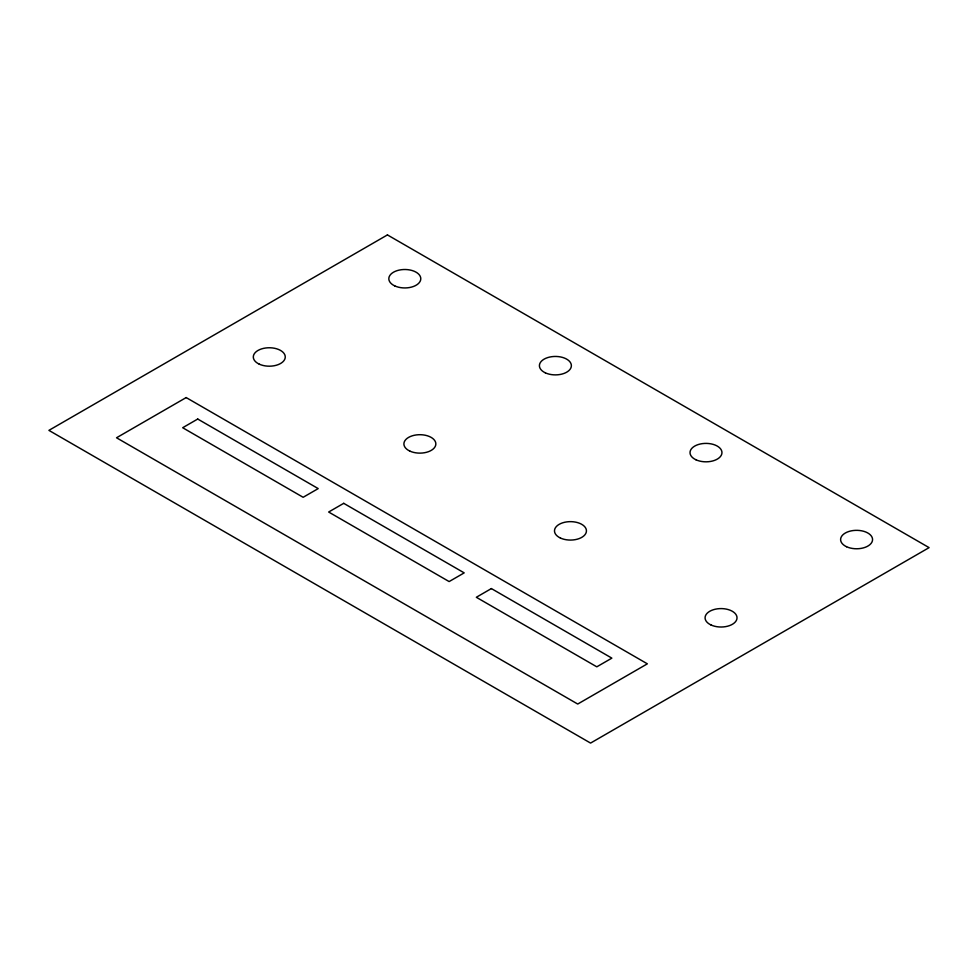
<?xml version="1.0" encoding="UTF-8"?>
<svg xmlns="http://www.w3.org/2000/svg" width="978" height="978" viewBox="0 0 978 978"><rect width="100%" height="100%" fill="white"/><g stroke="black" fill="none" stroke-linecap="round" stroke-linejoin="round"><path stroke-width="1.47" d="M387.435 234.916L48.9 430.369L590.565 743.084L929.1 547.631L387.435 234.916M186.175 397.569L116.529 437.777L577.717 704.038L647.363 663.83L186.175 397.569M197.727 419.036L182.678 427.728L303.143 497.289L318.205 488.597L197.727 419.036M343.718 503.328L328.657 512.02L449.134 581.568L464.195 572.876L343.718 503.328M491.384 588.573L476.323 597.277L596.8 666.825L611.861 658.133L491.384 588.573M394.757 285.894A15.978 9.218 0 0 0 420.589 280.173A15.978 9.218 0 0 0 399.097 270.111A15.978 9.218 0 0 0 394.757 285.894M259.219 364.134A15.978 9.218 0 0 0 285.063 358.425A15.978 9.218 0 0 0 263.571 348.364A15.978 9.218 0 0 0 259.219 364.134M409.819 451.078A15.978 9.218 0 0 0 435.65 445.369A15.978 9.218 0 0 0 414.159 435.308A15.978 9.218 0 0 0 409.819 451.078M545.345 372.838A15.978 9.218 0 0 0 571.176 367.117A15.978 9.218 0 0 0 549.685 357.056A15.978 9.218 0 0 0 545.345 372.838M846.52 546.714A15.978 9.218 0 0 0 872.364 541.005A15.978 9.218 0 0 0 850.872 530.944A15.978 9.218 0 0 0 846.52 546.714M695.933 459.77A15.978 9.218 0 0 0 721.764 454.061A15.978 9.218 0 0 0 700.285 444A15.978 9.218 0 0 0 695.933 459.77M710.994 624.966A15.978 9.218 0 0 0 736.825 619.257A15.978 9.218 0 0 0 715.334 609.196A15.978 9.218 0 0 0 710.994 624.966M560.406 538.022A15.978 9.218 0 0 0 586.238 532.313A15.978 9.218 0 0 0 564.746 522.252A15.978 9.218 0 0 0 560.406 538.022"/></g></svg>
